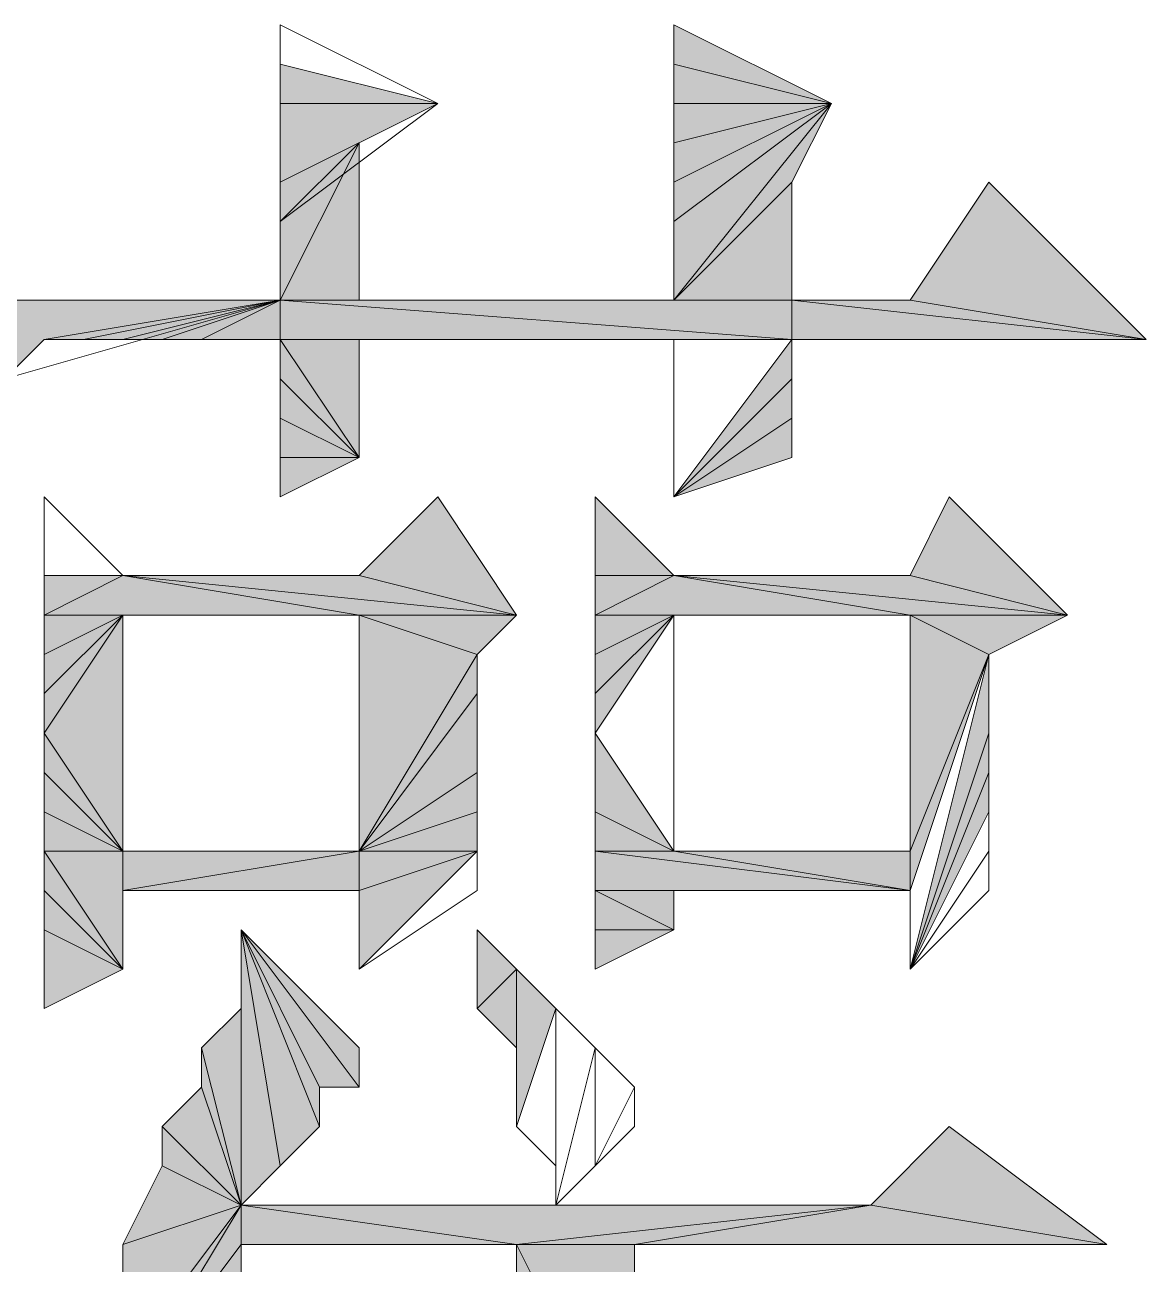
# Model space of a CAD drawing. Header units: inches. Extents: x -244 to 17, y 0 to 370.
# Drawn here: x -29.167 to -27.358, y 23.982 to 25.982 of the extents above; entities that cross this region are included whole.
import ezdxf

# ---------------------------------------------------------------- set-up
doc = ezdxf.new("R2010")
doc.units = ezdxf.units.IN
doc.header["$MEASUREMENT"] = 0
doc.layers.add('图层 1', color=7, linetype='Continuous')

# ---------------------------------------------------------------- blocks, each defined once
blk = doc.blocks.new('block 2')
at = {"layer": '图层 1', "true_color": 0xffffff}
h = blk.add_hatch(color=7, dxfattribs=at)
h.dxf.hatch_style = 2
h.paths.add_polyline_path([(45.6565, 49.403), (45.5296, 49.8475), (45.6565, 49.9746)])
h.paths.add_polyline_path([(45.5931, 49.7841), (45.6565, 49.403), (45.5296, 49.8475)])
h = blk.add_hatch(color=7, dxfattribs=at)
h.dxf.hatch_style = 2
h.paths.add_polyline_path([(44.5136, 49.7841), (44.6405, 49.7841), (44.577, 49.657)])
h = blk.add_hatch(color=7, dxfattribs=at)
h.dxf.hatch_style = 2
h.paths.add_polyline_path([(44.7675, 49.7841), (44.7675, 49.657), (44.577, 49.657)])
h = blk.add_hatch(color=7, dxfattribs=at)
h.dxf.hatch_style = 2
h.paths.add_polyline_path([(44.7041, 49.7841), (44.7675, 49.7841), (44.577, 49.657)])
h = blk.add_hatch(color=7, dxfattribs=at)
h.dxf.hatch_style = 2
h.paths.add_polyline_path([(44.6405, 49.7841), (44.7041, 49.7841), (44.577, 49.657)])
h = blk.add_hatch(color=7, dxfattribs=at)
h.dxf.hatch_style = 2
h.paths.add_polyline_path([(44.958, 49.7841), (44.7675, 49.657), (45.1485, 49.657)])
h.paths.add_polyline_path([(44.8944, 49.7841), (44.958, 49.7841), (44.7675, 49.657)])
h = blk.add_hatch(color=7, dxfattribs=at)
h.dxf.hatch_style = 2
h.paths.add_polyline_path([(44.8311, 49.7841), (44.8944, 49.7841), (44.7675, 49.657)])
h = blk.add_hatch(color=7, dxfattribs=at)
h.dxf.hatch_style = 2
h.paths.add_polyline_path([(44.7675, 49.7841), (44.8311, 49.7841), (44.7675, 49.657)])
h = blk.add_hatch(color=7, dxfattribs=at)
h.dxf.hatch_style = 2
h.paths.add_polyline_path([(45.0216, 49.7841), (44.958, 49.7841), (45.1485, 49.657)])
h = blk.add_hatch(color=7, dxfattribs=at)
h.dxf.hatch_style = 2
h.paths.add_polyline_path([(45.085, 49.7841), (45.0216, 49.7841), (45.1485, 49.657)])
h = blk.add_hatch(color=7, dxfattribs=at)
h.dxf.hatch_style = 2
h.paths.add_polyline_path([(45.085, 49.7841), (45.1485, 49.657), (45.1485, 49.7841)])
h = blk.add_hatch(color=7, dxfattribs=at)
h.dxf.hatch_style = 2
h.paths.add_polyline_path([(45.1485, 49.7841), (45.2121, 49.657), (45.1485, 49.2759)])
h = blk.add_hatch(color=7, dxfattribs=at)
h.dxf.hatch_style = 2
h.paths.add_polyline_path([(45.2121, 49.7841), (45.1485, 49.7841), (45.2121, 49.657)])
h = blk.add_hatch(color=7, dxfattribs=at)
h.dxf.hatch_style = 2
h.paths.add_polyline_path([(45.6565, 49.403), (45.5931, 49.7207), (45.5931, 49.7841)])
h.paths.add_polyline_path([(45.5931, 49.657), (45.6565, 49.403), (45.5931, 49.7207)])
h = blk.add_hatch(color=7, dxfattribs=at)
h.dxf.hatch_style = 2
h.paths.add_polyline_path([(43.8785, 49.657), (43.688, 49.4664), (43.3705, 49.4664)])
h.paths.add_polyline_path([(44.1326, 49.4664), (43.8785, 49.657), (43.688, 49.4664)])
h.paths.add_polyline_path([(44.196, 49.4664), (44.1326, 49.4664), (43.8785, 49.657)])
h = blk.add_hatch(color=7, dxfattribs=at)
h.dxf.hatch_style = 2
h.paths.add_polyline_path([(43.942, 49.657), (44.196, 49.4664), (44.1326, 49.657)])
h.paths.add_polyline_path([(43.8785, 49.657), (43.942, 49.657), (44.196, 49.4664)])
h = blk.add_hatch(color=7, dxfattribs=at)
h.dxf.hatch_style = 2
h.paths.add_polyline_path([(44.196, 49.4664), (44.2595, 49.5936), (44.1326, 49.657)])
h.paths.add_polyline_path([(44.3231, 49.5936), (44.196, 49.4664), (44.2595, 49.5936)])
h = blk.add_hatch(color=7, dxfattribs=at)
h.dxf.hatch_style = 2
h.paths.add_polyline_path([(44.7041, 49.2759), (44.7675, 49.2759), (44.7675, 49.0854)])
h.paths.add_polyline_path([(44.7041, 49.657), (44.7041, 49.2759), (44.7675, 49.2759)])
h = blk.add_hatch(color=7, dxfattribs=at)
h.dxf.hatch_style = 2
h.paths.add_polyline_path([(44.7041, 49.657), (44.7675, 49.657), (44.7675, 49.2759)])
h = blk.add_hatch(color=7, dxfattribs=at)
h.dxf.hatch_style = 2
h.paths.add_polyline_path([(45.2121, 49.657), (45.1485, 49.2759), (45.1485, 49.022)])
h = blk.add_hatch(color=7, dxfattribs=at)
h.dxf.hatch_style = 2
h.paths.add_polyline_path([(45.1485, 49.022), (45.2121, 49.2759), (45.2121, 49.657)])
h.paths.add_polyline_path([(45.339, 49.1491), (45.1485, 49.022), (45.2121, 49.2759)])
h = blk.add_hatch(color=7, dxfattribs=at)
h.dxf.hatch_style = 2
h.paths.add_polyline_path([(45.6565, 49.403), (45.5931, 49.5936), (45.5931, 49.657)])
h.paths.add_polyline_path([(45.5931, 49.5302), (45.6565, 49.403), (45.5931, 49.5936)])
h = blk.add_hatch(color=7, dxfattribs=at)
h.dxf.hatch_style = 2
h.paths.add_polyline_path([(44.196, 49.4664), (44.3865, 49.5302), (44.3231, 49.5936)])
h.paths.add_polyline_path([(44.45, 49.5302), (44.196, 49.4664), (44.3865, 49.5302)])
h = blk.add_hatch(color=7, dxfattribs=at)
h.dxf.hatch_style = 2
h.paths.add_polyline_path([(44.196, 49.4664), (44.5136, 49.4664), (44.45, 49.5302)])
h = blk.add_hatch(color=7, dxfattribs=at)
h.dxf.hatch_style = 2
h.paths.add_polyline_path([(45.5931, 48.5776), (45.6565, 48.5776), (45.5931, 48.0061)])
h.paths.add_polyline_path([(45.6565, 49.403), (45.5931, 48.5776), (45.6565, 48.5776)])
h.paths.add_polyline_path([(45.5931, 49.403), (45.6565, 49.403), (45.5931, 48.5776)])
h.paths.add_polyline_path([(45.5931, 49.5302), (45.5931, 49.403), (45.6565, 49.403)])
h = blk.add_hatch(color=7, dxfattribs=at)
h.dxf.hatch_style = 2
h.paths.add_polyline_path([(44.196, 49.4664), (44.1326, 49.022), (44.196, 48.4505)])
h = blk.add_hatch(color=7, dxfattribs=at)
h.dxf.hatch_style = 2
h.paths.add_polyline_path([(44.1326, 49.4664), (44.196, 49.4664), (44.1326, 49.022)])
h = blk.add_hatch(color=7, dxfattribs=at)
h.dxf.hatch_style = 2
h.paths.add_polyline_path([(44.6405, 49.4664), (44.3231, 49.3397), (44.3865, 49.3397)])
h.paths.add_polyline_path([(44.2595, 49.403), (44.6405, 49.4664), (44.3231, 49.3397)])
h.paths.add_polyline_path([(44.196, 49.4664), (44.2595, 49.403), (44.6405, 49.4664)])
h = blk.add_hatch(color=7, dxfattribs=at)
h.dxf.hatch_style = 2
h.paths.add_polyline_path([(44.3865, 49.2759), (44.6405, 49.4664), (44.45, 49.2759)])
h.paths.add_polyline_path([(44.3865, 49.3397), (44.3865, 49.2759), (44.6405, 49.4664)])
h = blk.add_hatch(color=7, dxfattribs=at)
h.dxf.hatch_style = 2
h.paths.add_polyline_path([(45.4026, 49.2759), (45.4026, 49.403), (45.339, 49.403)])
h.paths.add_polyline_path([(45.466, 49.403), (45.4026, 49.2759), (45.4026, 49.403)])
h = blk.add_hatch(color=7, dxfattribs=at)
h.dxf.hatch_style = 2
h.paths.add_polyline_path([(45.4026, 49.2759), (45.5931, 49.2759), (45.5931, 49.403)])
h = blk.add_hatch(color=7, dxfattribs=at)
h.dxf.hatch_style = 2
h.paths.add_polyline_path([(45.4026, 49.2759), (45.5296, 49.403), (45.466, 49.403)])
h.paths.add_polyline_path([(45.5931, 49.403), (45.4026, 49.2759), (45.5296, 49.403)])
h = blk.add_hatch(color=7, dxfattribs=at)
h.dxf.hatch_style = 2
h.paths.add_polyline_path([(45.9106, 49.2759), (45.6565, 49.403), (45.7835, 49.403)])
h.paths.add_polyline_path([(45.6565, 49.2759), (45.9106, 49.2759), (45.6565, 49.403)])
h = blk.add_hatch(color=7, dxfattribs=at)
h.dxf.hatch_style = 2
h.paths.add_polyline_path([(45.974, 49.1491), (45.7835, 49.403), (45.847, 49.403)])
h.paths.add_polyline_path([(45.9106, 49.2759), (45.974, 49.1491), (45.7835, 49.403)])
h = blk.add_hatch(color=7, dxfattribs=at)
h.dxf.hatch_style = 2
h.paths.add_polyline_path([(45.974, 49.1491), (45.974, 49.403), (46.0375, 49.403)])
h.paths.add_polyline_path([(45.847, 49.403), (45.974, 49.1491), (45.974, 49.403)])
h = blk.add_hatch(color=7, dxfattribs=at)
h.dxf.hatch_style = 2
h.paths.add_polyline_path([(44.7675, 49.0854), (44.577, 49.2759), (44.7041, 49.2759)])
h = blk.add_hatch(color=7, dxfattribs=at)
h.dxf.hatch_style = 2
h.paths.add_polyline_path([(44.7675, 49.2759), (44.8944, 49.0854), (44.8311, 49.0854)])
h.paths.add_polyline_path([(45.0216, 49.0854), (44.7675, 49.2759), (44.8944, 49.0854)])
h.paths.add_polyline_path([(45.085, 49.0854), (45.0216, 49.0854), (44.7675, 49.2759)])
h = blk.add_hatch(color=7, dxfattribs=at)
h.dxf.hatch_style = 2
h.paths.add_polyline_path([(44.7675, 49.2759), (44.8311, 49.0854), (44.7675, 49.0854)])
h = blk.add_hatch(color=7, dxfattribs=at)
h.dxf.hatch_style = 2
h.paths.add_polyline_path([(45.1485, 49.2759), (45.085, 49.0854), (45.1485, 49.022)])
h.paths.add_polyline_path([(44.7675, 49.2759), (45.1485, 49.2759), (45.085, 49.0854)])
h = blk.add_hatch(color=7, dxfattribs=at)
h.dxf.hatch_style = 2
h.paths.add_polyline_path([(44.577, 49.022), (44.5136, 49.0854), (44.6405, 49.0854)])
h.paths.add_polyline_path([(44.45, 49.022), (44.577, 49.022), (44.5136, 49.0854)])
h = blk.add_hatch(color=7, dxfattribs=at)
h.dxf.hatch_style = 2
h.paths.add_polyline_path([(44.1326, 49.022), (43.7515, 48.8315), (43.7515, 49.022)])
h.paths.add_polyline_path([(44.1326, 48.8315), (44.1326, 49.022), (43.7515, 48.8315)])
h = blk.add_hatch(color=7, dxfattribs=at)
h.dxf.hatch_style = 2
h.paths.add_polyline_path([(44.196, 48.4505), (44.1326, 48.8315), (44.1326, 49.022)])
h.paths.add_polyline_path([(44.1326, 48.0694), (44.196, 48.4505), (44.1326, 48.8315)])
h.paths.add_polyline_path([(44.3231, 48.3237), (44.1326, 48.0694), (44.196, 48.4505)])
h = blk.add_hatch(color=7, dxfattribs=at)
h.dxf.hatch_style = 2
h.paths.add_polyline_path([(44.577, 49.022), (44.3231, 49.022), (44.5136, 48.9586)])
h = blk.add_hatch(color=7, dxfattribs=at)
h.dxf.hatch_style = 2
h.paths.add_polyline_path([(44.6405, 48.7681), (44.6405, 48.8949), (44.577, 48.8949)])
h.paths.add_polyline_path([(44.7041, 48.8949), (44.6405, 48.7681), (44.6405, 48.8949)])
h = blk.add_hatch(color=7, dxfattribs=at)
h.dxf.hatch_style = 2
h.paths.add_polyline_path([(44.6405, 48.7681), (44.7041, 48.7681), (44.7041, 48.8949)])
h = blk.add_hatch(color=7, dxfattribs=at)
h.dxf.hatch_style = 2
h.paths.add_polyline_path([(44.7675, 48.8949), (44.7675, 48.7681), (44.7041, 48.3871)])
h = blk.add_hatch(color=7, dxfattribs=at)
h.dxf.hatch_style = 2
h.paths.add_polyline_path([(44.7041, 48.8949), (44.7675, 48.8949), (44.7041, 48.3871)])
h = blk.add_hatch(color=7, dxfattribs=at)
h.dxf.hatch_style = 2
h.paths.add_polyline_path([(44.8311, 48.8949), (44.958, 48.8949), (44.7675, 48.7681)])
h = blk.add_hatch(color=7, dxfattribs=at)
h.dxf.hatch_style = 2
h.paths.add_polyline_path([(44.7675, 48.8949), (44.8311, 48.8949), (44.7675, 48.7681)])
h = blk.add_hatch(color=7, dxfattribs=at)
h.dxf.hatch_style = 2
h.paths.add_polyline_path([(45.0216, 48.8949), (44.958, 48.8949), (45.1485, 48.7681)])
h = blk.add_hatch(color=7, dxfattribs=at)
h.dxf.hatch_style = 2
h.paths.add_polyline_path([(45.085, 48.8949), (45.0216, 48.8949), (45.1485, 48.7681)])
h = blk.add_hatch(color=7, dxfattribs=at)
h.dxf.hatch_style = 2
h.paths.add_polyline_path([(45.085, 48.8949), (45.1485, 48.7681), (45.1485, 48.8949)])
h = blk.add_hatch(color=7, dxfattribs=at)
h.dxf.hatch_style = 2
h.paths.add_polyline_path([(45.1485, 48.8949), (45.2121, 48.7681), (45.1485, 48.3871)])
h = blk.add_hatch(color=7, dxfattribs=at)
h.dxf.hatch_style = 2
h.paths.add_polyline_path([(45.2121, 48.7681), (45.2121, 48.8949), (45.339, 48.8949)])
h.paths.add_polyline_path([(45.1485, 48.8949), (45.2121, 48.7681), (45.2121, 48.8949)])
h = blk.add_hatch(color=7, dxfattribs=at)
h.dxf.hatch_style = 2
h.paths.add_polyline_path([(44.7675, 48.7681), (44.7675, 48.3871), (44.7041, 48.3871)])
h = blk.add_hatch(color=7, dxfattribs=at)
h.dxf.hatch_style = 2
h.paths.add_polyline_path([(45.2121, 48.7681), (45.1485, 48.3871), (45.1485, 48.1332)])
h = blk.add_hatch(color=7, dxfattribs=at)
h.dxf.hatch_style = 2
h.paths.add_polyline_path([(45.1485, 48.1332), (45.2121, 48.3871), (45.2121, 48.7681)])
h.paths.add_polyline_path([(45.339, 48.3237), (45.1485, 48.1332), (45.2121, 48.3871)])
h = blk.add_hatch(color=7, dxfattribs=at)
h.dxf.hatch_style = 2
h.paths.add_polyline_path([(45.339, 48.7681), (45.466, 48.5776), (45.4026, 48.5776)])
h.paths.add_polyline_path([(45.5296, 48.5776), (45.339, 48.7681), (45.466, 48.5776)])
h.paths.add_polyline_path([(45.5931, 48.5776), (45.5296, 48.5776), (45.339, 48.7681)])
h = blk.add_hatch(color=7, dxfattribs=at)
h.dxf.hatch_style = 2
h.paths.add_polyline_path([(45.974, 48.5139), (45.7835, 48.7681), (45.847, 48.7681)])
h.paths.add_polyline_path([(45.6565, 48.7681), (45.974, 48.5139), (45.7835, 48.7681)])
h.paths.add_polyline_path([(45.847, 48.5776), (45.6565, 48.7681), (45.974, 48.5139)])
h.paths.add_polyline_path([(45.6565, 48.5776), (45.847, 48.5776), (45.6565, 48.7681)])
h = blk.add_hatch(color=7, dxfattribs=at)
h.dxf.hatch_style = 2
h.paths.add_polyline_path([(45.974, 48.5139), (45.9106, 48.7681), (45.974, 48.7681)])
h.paths.add_polyline_path([(45.847, 48.7681), (45.974, 48.5139), (45.9106, 48.7681)])
h = blk.add_hatch(color=7, dxfattribs=at)
h.dxf.hatch_style = 2
h.paths.add_polyline_path([(45.974, 48.5139), (46.0375, 48.7681), (46.1011, 48.7681)])
h.paths.add_polyline_path([(45.974, 48.7681), (45.974, 48.5139), (46.0375, 48.7681)])
h = blk.add_hatch(color=7, dxfattribs=at)
h.dxf.hatch_style = 2
h.paths.add_polyline_path([(45.5931, 48.0061), (45.6565, 48.3871), (45.6565, 48.5776)])
h.paths.add_polyline_path([(45.847, 48.26), (45.5931, 48.0061), (45.6565, 48.3871)])
h = blk.add_hatch(color=7, dxfattribs=at)
h.dxf.hatch_style = 2
h.paths.add_polyline_path([(44.577, 48.3871), (44.8944, 48.26), (44.8311, 48.26)])
h.paths.add_polyline_path([(44.958, 48.26), (44.577, 48.3871), (44.8944, 48.26)])
h.paths.add_polyline_path([(45.085, 48.26), (44.958, 48.26), (44.577, 48.3871)])
h = blk.add_hatch(color=7, dxfattribs=at)
h.dxf.hatch_style = 2
h.paths.add_polyline_path([(45.085, 48.26), (44.7675, 48.3871), (45.1485, 48.3871)])
h.paths.add_polyline_path([(44.7041, 48.3871), (45.085, 48.26), (44.7675, 48.3871)])
h = blk.add_hatch(color=7, dxfattribs=at)
h.dxf.hatch_style = 2
h.paths.add_polyline_path([(45.1485, 48.3871), (45.085, 48.26), (45.1485, 48.1332)])
at = {"layer": '图层 1', "lineweight": 0}
for points in [[(45.6565, 49.403), (45.5296, 49.8475), (45.6565, 49.9746), (45.6565, 49.403)], [(45.5931, 49.7841), (45.6565, 49.403), (45.5296, 49.8475), (45.5931, 49.7841)], [(44.5136, 49.7841), (44.6405, 49.7841), (44.577, 49.657), (44.5136, 49.7841)], [(44.7675, 49.7841), (44.7675, 49.657), (44.577, 49.657), (44.7675, 49.7841)], [(44.7041, 49.7841), (44.7675, 49.7841), (44.577, 49.657), (44.7041, 49.7841)], [(44.6405, 49.7841), (44.7041, 49.7841), (44.577, 49.657), (44.6405, 49.7841)], [(44.958, 49.7841), (44.7675, 49.657), (45.1485, 49.657), (44.958, 49.7841)], [(44.8944, 49.7841), (44.958, 49.7841), (44.7675, 49.657), (44.8944, 49.7841)], [(44.8311, 49.7841), (44.8944, 49.7841), (44.7675, 49.657), (44.8311, 49.7841)], [(44.7675, 49.7841), (44.8311, 49.7841), (44.7675, 49.657), (44.7675, 49.7841)], [(45.0216, 49.7841), (44.958, 49.7841), (45.1485, 49.657), (45.0216, 49.7841)], [(45.085, 49.7841), (45.0216, 49.7841), (45.1485, 49.657), (45.085, 49.7841)], [(45.085, 49.7841), (45.1485, 49.657), (45.1485, 49.7841), (45.085, 49.7841)], [(45.1485, 49.657), (45.1485, 49.7841), (45.1485, 49.2759), (45.1485, 49.657)], [(45.1485, 49.7841), (45.2121, 49.657), (45.1485, 49.2759), (45.1485, 49.7841)], [(45.2121, 49.7841), (45.1485, 49.7841), (45.2121, 49.657), (45.2121, 49.7841)], [(45.2121, 49.7841), (45.2121, 49.657), (45.339, 49.7841), (45.2121, 49.7841)], [(45.6565, 49.403), (45.5931, 49.7207), (45.5931, 49.7841), (45.6565, 49.403)], [(45.5931, 49.657), (45.6565, 49.403), (45.5931, 49.7207), (45.5931, 49.657)], [(44.1326, 49.4664), (43.8785, 49.657), (43.688, 49.4664), (44.1326, 49.4664)], [(44.196, 49.4664), (44.1326, 49.4664), (43.8785, 49.657), (44.196, 49.4664)], [(43.8785, 49.657), (43.942, 49.657), (44.196, 49.4664), (43.8785, 49.657)], [(43.942, 49.657), (44.196, 49.4664), (44.1326, 49.657), (43.942, 49.657)], [(44.069, 49.657), (44.1326, 49.657), (43.942, 49.657), (44.069, 49.657)], [(44.196, 49.4664), (44.2595, 49.5936), (44.1326, 49.657), (44.196, 49.4664)], [(44.577, 49.657), (44.7041, 49.657), (44.7675, 49.657), (44.577, 49.657)], [(44.7041, 49.657), (44.7041, 49.2759), (44.7675, 49.2759), (44.7041, 49.657)], [(44.7041, 49.657), (44.7675, 49.657), (44.7675, 49.2759), (44.7041, 49.657)], [(45.2121, 49.657), (45.1485, 49.2759), (45.1485, 49.022), (45.2121, 49.657)], [(45.1485, 49.022), (45.2121, 49.2759), (45.2121, 49.657), (45.1485, 49.022)], [(45.6565, 49.403), (45.5931, 49.5936), (45.5931, 49.657), (45.6565, 49.403)], [(44.196, 49.4664), (44.3865, 49.5302), (44.3231, 49.5936), (44.196, 49.4664)], [(44.3231, 49.5936), (44.196, 49.4664), (44.2595, 49.5936), (44.3231, 49.5936)], [(45.5931, 49.5302), (45.6565, 49.403), (45.5931, 49.5936), (45.5931, 49.5302)], [(44.196, 49.4664), (44.5136, 49.4664), (44.45, 49.5302), (44.196, 49.4664)], [(44.45, 49.5302), (44.196, 49.4664), (44.3865, 49.5302), (44.45, 49.5302)], [(45.5931, 49.5302), (45.5931, 49.403), (45.6565, 49.403), (45.5931, 49.5302)], [(44.1326, 49.4664), (43.7515, 49.4664), (43.688, 49.4664), (44.1326, 49.4664)], [(44.196, 49.4664), (44.1326, 49.022), (44.196, 48.4505), (44.196, 49.4664)], [(44.1326, 49.4664), (44.196, 49.4664), (44.1326, 49.022), (44.1326, 49.4664)], [(44.196, 49.4664), (44.2595, 49.403), (44.6405, 49.4664), (44.196, 49.4664)], [(44.577, 49.4664), (44.6405, 49.4664), (44.196, 49.4664), (44.577, 49.4664)], [(44.577, 49.4664), (44.196, 49.4664), (44.5136, 49.4664), (44.577, 49.4664)], [(44.2595, 49.403), (44.6405, 49.4664), (44.3231, 49.3397), (44.2595, 49.403)], [(44.6405, 49.4664), (44.3231, 49.3397), (44.3865, 49.3397), (44.6405, 49.4664)], [(44.3865, 49.2759), (44.6405, 49.4664), (44.45, 49.2759), (44.3865, 49.2759)], [(44.3865, 49.3397), (44.3865, 49.2759), (44.6405, 49.4664), (44.3865, 49.3397)], [(45.4026, 49.2759), (45.4026, 49.403), (45.339, 49.403), (45.4026, 49.2759)], [(45.4026, 49.2759), (45.5931, 49.2759), (45.5931, 49.403), (45.4026, 49.2759)], [(45.4026, 49.2759), (45.5296, 49.403), (45.466, 49.403), (45.4026, 49.2759)], [(45.5931, 49.403), (45.4026, 49.2759), (45.5296, 49.403), (45.5931, 49.403)], [(45.466, 49.403), (45.4026, 49.2759), (45.4026, 49.403), (45.466, 49.403)], [(45.5931, 49.2759), (45.5931, 49.403), (45.5931, 48.7681), (45.5931, 49.2759)], [(45.5931, 49.403), (45.5931, 48.7681), (45.5931, 48.5776), (45.5931, 49.403)], [(45.6565, 49.403), (45.5931, 48.5776), (45.6565, 48.5776), (45.6565, 49.403)], [(45.5931, 49.403), (45.6565, 49.403), (45.5931, 48.5776), (45.5931, 49.403)], [(45.6565, 48.5776), (45.6565, 49.2759), (45.6565, 49.403), (45.6565, 48.5776)], [(45.9106, 49.2759), (45.6565, 49.403), (45.7835, 49.403), (45.9106, 49.2759)], [(45.6565, 49.2759), (45.9106, 49.2759), (45.6565, 49.403), (45.6565, 49.2759)], [(45.974, 49.1491), (45.7835, 49.403), (45.847, 49.403), (45.974, 49.1491)], [(45.9106, 49.2759), (45.974, 49.1491), (45.7835, 49.403), (45.9106, 49.2759)], [(45.847, 49.403), (45.974, 49.1491), (45.974, 49.403), (45.847, 49.403)], [(45.974, 49.1491), (45.974, 49.403), (46.0375, 49.403), (45.974, 49.1491)], [(46.0375, 49.403), (45.974, 49.1491), (46.1011, 49.403), (46.0375, 49.403)], [(44.7675, 49.0854), (44.7041, 49.0854), (44.577, 49.2759), (44.7675, 49.0854)], [(44.7675, 49.0854), (44.577, 49.2759), (44.7041, 49.2759), (44.7675, 49.0854)], [(44.7041, 49.2759), (44.7675, 49.2759), (44.7675, 49.0854), (44.7041, 49.2759)], [(44.7675, 49.2759), (44.8944, 49.0854), (44.8311, 49.0854), (44.7675, 49.2759)], [(45.0216, 49.0854), (44.7675, 49.2759), (44.8944, 49.0854), (45.0216, 49.0854)], [(45.085, 49.0854), (45.0216, 49.0854), (44.7675, 49.2759), (45.085, 49.0854)], [(44.7675, 49.2759), (44.8311, 49.0854), (44.7675, 49.0854), (44.7675, 49.2759)], [(44.7675, 49.2759), (45.1485, 49.2759), (45.085, 49.0854), (44.7675, 49.2759)], [(45.1485, 49.2759), (45.085, 49.0854), (45.1485, 49.022), (45.1485, 49.2759)], [(45.339, 49.1491), (45.1485, 49.022), (45.2121, 49.2759), (45.339, 49.1491)], [(45.6565, 48.7681), (45.6565, 48.5776), (45.6565, 49.2759), (45.6565, 48.7681)], [(44.45, 49.022), (44.577, 49.022), (44.5136, 49.0854), (44.45, 49.022)], [(44.5136, 49.0854), (44.6405, 49.0854), (44.577, 49.0854), (44.5136, 49.0854)], [(44.577, 49.022), (44.5136, 49.0854), (44.6405, 49.0854), (44.577, 49.022)], [(44.1326, 49.022), (43.7515, 48.8315), (43.7515, 49.022), (44.1326, 49.022)], [(44.1326, 48.8315), (44.1326, 49.022), (43.7515, 48.8315), (44.1326, 48.8315)], [(44.196, 48.4505), (44.1326, 48.8315), (44.1326, 49.022), (44.196, 48.4505)], [(44.3231, 49.022), (44.2595, 48.9586), (44.5136, 48.9586), (44.3231, 49.022)], [(44.577, 49.022), (44.3231, 49.022), (44.5136, 48.9586), (44.577, 49.022)], [(44.3865, 49.022), (44.577, 49.022), (44.3231, 49.022), (44.3865, 49.022)], [(44.45, 49.022), (44.3865, 49.022), (44.577, 49.022), (44.45, 49.022)], [(44.196, 48.9586), (44.45, 48.8949), (44.2595, 48.8949), (44.196, 48.9586)], [(44.5136, 48.9586), (44.196, 48.9586), (44.45, 48.8949), (44.5136, 48.9586)], [(44.2595, 48.9586), (44.5136, 48.9586), (44.196, 48.9586), (44.2595, 48.9586)], [(44.2595, 48.8949), (44.3865, 48.8315), (44.3231, 48.8315), (44.2595, 48.8949)], [(44.45, 48.8949), (44.2595, 48.8949), (44.3865, 48.8315), (44.45, 48.8949)], [(44.6405, 48.7681), (44.6405, 48.8949), (44.577, 48.8949), (44.6405, 48.7681)], [(44.6405, 48.7681), (44.7041, 48.7681), (44.7041, 48.8949), (44.6405, 48.7681)], [(44.7041, 48.8949), (44.6405, 48.7681), (44.6405, 48.8949), (44.7041, 48.8949)], [(44.7041, 48.7681), (44.7041, 48.8949), (44.7041, 48.3871), (44.7041, 48.7681)], [(44.7675, 48.8949), (44.7675, 48.7681), (44.7041, 48.3871), (44.7675, 48.8949)], [(44.7041, 48.8949), (44.7675, 48.8949), (44.7041, 48.3871), (44.7041, 48.8949)], [(44.958, 48.8949), (44.7675, 48.7681), (45.1485, 48.7681), (44.958, 48.8949)], [(44.8311, 48.8949), (44.958, 48.8949), (44.7675, 48.7681), (44.8311, 48.8949)], [(44.7675, 48.8949), (44.8311, 48.8949), (44.7675, 48.7681), (44.7675, 48.8949)], [(45.0216, 48.8949), (44.958, 48.8949), (45.1485, 48.7681), (45.0216, 48.8949)], [(45.085, 48.8949), (45.0216, 48.8949), (45.1485, 48.7681), (45.085, 48.8949)], [(45.085, 48.8949), (45.1485, 48.7681), (45.1485, 48.8949), (45.085, 48.8949)], [(45.1485, 48.7681), (45.1485, 48.8949), (45.1485, 48.3871), (45.1485, 48.7681)], [(45.1485, 48.8949), (45.2121, 48.7681), (45.1485, 48.3871), (45.1485, 48.8949)], [(45.1485, 48.8949), (45.2121, 48.7681), (45.2121, 48.8949), (45.1485, 48.8949)], [(45.2121, 48.7681), (45.2121, 48.8949), (45.339, 48.8949), (45.2121, 48.7681)], [(44.1326, 48.0694), (44.196, 48.4505), (44.1326, 48.8315), (44.1326, 48.0694)], [(44.7675, 48.7681), (44.7675, 48.3871), (44.7041, 48.3871), (44.7675, 48.7681)], [(45.2121, 48.7681), (45.1485, 48.3871), (45.1485, 48.1332), (45.2121, 48.7681)], [(45.1485, 48.1332), (45.2121, 48.3871), (45.2121, 48.7681), (45.1485, 48.1332)], [(45.339, 48.7681), (45.466, 48.5776), (45.4026, 48.5776), (45.339, 48.7681)], [(45.5296, 48.5776), (45.339, 48.7681), (45.466, 48.5776), (45.5296, 48.5776)], [(45.5931, 48.5776), (45.5296, 48.5776), (45.339, 48.7681), (45.5931, 48.5776)], [(45.5931, 48.7681), (45.339, 48.7681), (45.5931, 48.5776), (45.5931, 48.7681)], [(45.6565, 48.7681), (45.974, 48.5139), (45.7835, 48.7681), (45.6565, 48.7681)], [(45.847, 48.5776), (45.6565, 48.7681), (45.974, 48.5139), (45.847, 48.5776)], [(45.6565, 48.5776), (45.847, 48.5776), (45.6565, 48.7681), (45.6565, 48.5776)], [(45.974, 48.5139), (45.7835, 48.7681), (45.847, 48.7681), (45.974, 48.5139)], [(45.847, 48.7681), (45.974, 48.5139), (45.9106, 48.7681), (45.847, 48.7681)], [(45.974, 48.5139), (45.9106, 48.7681), (45.974, 48.7681), (45.974, 48.5139)], [(45.974, 48.5139), (46.0375, 48.7681), (46.1011, 48.7681), (45.974, 48.5139)], [(45.974, 48.7681), (45.974, 48.5139), (46.0375, 48.7681), (45.974, 48.7681)], [(45.5931, 48.0061), (45.6565, 48.3871), (45.6565, 48.5776), (45.5931, 48.0061)], [(45.5931, 48.5776), (45.6565, 48.5776), (45.5931, 48.0061), (45.5931, 48.5776)], [(44.3231, 48.3237), (44.1326, 48.0694), (44.196, 48.4505), (44.3231, 48.3237)], [(44.577, 48.3871), (44.8944, 48.26), (44.8311, 48.26), (44.577, 48.3871)], [(44.958, 48.26), (44.577, 48.3871), (44.8944, 48.26), (44.958, 48.26)], [(45.085, 48.26), (44.958, 48.26), (44.577, 48.3871), (45.085, 48.26)], [(44.7675, 48.26), (44.577, 48.3871), (44.7041, 48.26), (44.7675, 48.26)], [(44.8311, 48.26), (44.7675, 48.26), (44.577, 48.3871), (44.8311, 48.26)], [(44.7041, 48.3871), (44.577, 48.3871), (45.085, 48.26), (44.7041, 48.3871)], [(44.7041, 48.3871), (45.085, 48.26), (44.7675, 48.3871), (44.7041, 48.3871)], [(45.085, 48.26), (44.7675, 48.3871), (45.1485, 48.3871), (45.085, 48.26)], [(45.1485, 48.3871), (45.085, 48.26), (45.1485, 48.1332), (45.1485, 48.3871)], [(45.339, 48.3237), (45.1485, 48.1332), (45.2121, 48.3871), (45.339, 48.3237)], [(45.847, 48.26), (45.5931, 48.0061), (45.6565, 48.3871), (45.847, 48.26)]]:
    blk.add_lwpolyline(points, dxfattribs=at)
at = {"layer": '图层 1', "color": 7, "lineweight": 13, "true_color": 0xffffff}
for points in [[(45.6565, 49.403), (45.5296, 49.8475), (45.6565, 49.9746), (45.6565, 49.403)], [(45.5931, 49.7841), (45.6565, 49.403), (45.5296, 49.8475), (45.5931, 49.7841)], [(44.5136, 49.7841), (44.6405, 49.7841), (44.577, 49.657), (44.5136, 49.7841)], [(44.7675, 49.7841), (44.7675, 49.657), (44.577, 49.657), (44.7675, 49.7841)], [(44.7041, 49.7841), (44.7675, 49.7841), (44.577, 49.657), (44.7041, 49.7841)], [(44.6405, 49.7841), (44.7041, 49.7841), (44.577, 49.657), (44.6405, 49.7841)], [(44.958, 49.7841), (44.7675, 49.657), (45.1485, 49.657), (44.958, 49.7841)], [(44.8944, 49.7841), (44.958, 49.7841), (44.7675, 49.657), (44.8944, 49.7841)], [(44.8311, 49.7841), (44.8944, 49.7841), (44.7675, 49.657), (44.8311, 49.7841)], [(44.7675, 49.7841), (44.8311, 49.7841), (44.7675, 49.657), (44.7675, 49.7841)], [(45.0216, 49.7841), (44.958, 49.7841), (45.1485, 49.657), (45.0216, 49.7841)], [(45.085, 49.7841), (45.0216, 49.7841), (45.1485, 49.657), (45.085, 49.7841)], [(45.085, 49.7841), (45.1485, 49.657), (45.1485, 49.7841), (45.085, 49.7841)], [(45.1485, 49.657), (45.1485, 49.7841), (45.1485, 49.2759), (45.1485, 49.657)], [(45.1485, 49.7841), (45.2121, 49.657), (45.1485, 49.2759), (45.1485, 49.7841)], [(45.2121, 49.7841), (45.1485, 49.7841), (45.2121, 49.657), (45.2121, 49.7841)], [(45.2121, 49.7841), (45.2121, 49.657), (45.339, 49.7841), (45.2121, 49.7841)], [(45.6565, 49.403), (45.5931, 49.7207), (45.5931, 49.7841), (45.6565, 49.403)], [(45.5931, 49.657), (45.6565, 49.403), (45.5931, 49.7207), (45.5931, 49.657)], [(44.1326, 49.4664), (43.8785, 49.657), (43.688, 49.4664), (44.1326, 49.4664)], [(44.196, 49.4664), (44.1326, 49.4664), (43.8785, 49.657), (44.196, 49.4664)], [(43.8785, 49.657), (43.942, 49.657), (44.196, 49.4664), (43.8785, 49.657)], [(43.942, 49.657), (44.196, 49.4664), (44.1326, 49.657), (43.942, 49.657)], [(44.069, 49.657), (44.1326, 49.657), (43.942, 49.657), (44.069, 49.657)], [(44.196, 49.4664), (44.2595, 49.5936), (44.1326, 49.657), (44.196, 49.4664)], [(44.577, 49.657), (44.7041, 49.657), (44.7675, 49.657), (44.577, 49.657)], [(44.7041, 49.657), (44.7041, 49.2759), (44.7675, 49.2759), (44.7041, 49.657)], [(44.7041, 49.657), (44.7675, 49.657), (44.7675, 49.2759), (44.7041, 49.657)], [(45.2121, 49.657), (45.1485, 49.2759), (45.1485, 49.022), (45.2121, 49.657)], [(45.1485, 49.022), (45.2121, 49.2759), (45.2121, 49.657), (45.1485, 49.022)], [(45.6565, 49.403), (45.5931, 49.5936), (45.5931, 49.657), (45.6565, 49.403)], [(44.196, 49.4664), (44.3865, 49.5302), (44.3231, 49.5936), (44.196, 49.4664)], [(44.3231, 49.5936), (44.196, 49.4664), (44.2595, 49.5936), (44.3231, 49.5936)], [(45.5931, 49.5302), (45.6565, 49.403), (45.5931, 49.5936), (45.5931, 49.5302)], [(44.196, 49.4664), (44.5136, 49.4664), (44.45, 49.5302), (44.196, 49.4664)], [(44.45, 49.5302), (44.196, 49.4664), (44.3865, 49.5302), (44.45, 49.5302)], [(45.5931, 49.5302), (45.5931, 49.403), (45.6565, 49.403), (45.5931, 49.5302)], [(44.1326, 49.4664), (43.7515, 49.4664), (43.688, 49.4664), (44.1326, 49.4664)], [(44.196, 49.4664), (44.1326, 49.022), (44.196, 48.4505), (44.196, 49.4664)], [(44.1326, 49.4664), (44.196, 49.4664), (44.1326, 49.022), (44.1326, 49.4664)], [(44.196, 49.4664), (44.2595, 49.403), (44.6405, 49.4664), (44.196, 49.4664)], [(44.577, 49.4664), (44.6405, 49.4664), (44.196, 49.4664), (44.577, 49.4664)], [(44.577, 49.4664), (44.196, 49.4664), (44.5136, 49.4664), (44.577, 49.4664)], [(44.2595, 49.403), (44.6405, 49.4664), (44.3231, 49.3397), (44.2595, 49.403)], [(44.6405, 49.4664), (44.3231, 49.3397), (44.3865, 49.3397), (44.6405, 49.4664)], [(44.3865, 49.2759), (44.6405, 49.4664), (44.45, 49.2759), (44.3865, 49.2759)], [(44.3865, 49.3397), (44.3865, 49.2759), (44.6405, 49.4664), (44.3865, 49.3397)], [(45.4026, 49.2759), (45.4026, 49.403), (45.339, 49.403), (45.4026, 49.2759)], [(45.4026, 49.2759), (45.5931, 49.2759), (45.5931, 49.403), (45.4026, 49.2759)], [(45.4026, 49.2759), (45.5296, 49.403), (45.466, 49.403), (45.4026, 49.2759)], [(45.5931, 49.403), (45.4026, 49.2759), (45.5296, 49.403), (45.5931, 49.403)], [(45.466, 49.403), (45.4026, 49.2759), (45.4026, 49.403), (45.466, 49.403)], [(45.5931, 49.2759), (45.5931, 49.403), (45.5931, 48.7681), (45.5931, 49.2759)], [(45.5931, 49.403), (45.5931, 48.7681), (45.5931, 48.5776), (45.5931, 49.403)], [(45.6565, 49.403), (45.5931, 48.5776), (45.6565, 48.5776), (45.6565, 49.403)], [(45.5931, 49.403), (45.6565, 49.403), (45.5931, 48.5776), (45.5931, 49.403)], [(45.6565, 48.5776), (45.6565, 49.2759), (45.6565, 49.403), (45.6565, 48.5776)], [(45.9106, 49.2759), (45.6565, 49.403), (45.7835, 49.403), (45.9106, 49.2759)], [(45.6565, 49.2759), (45.9106, 49.2759), (45.6565, 49.403), (45.6565, 49.2759)], [(45.974, 49.1491), (45.7835, 49.403), (45.847, 49.403), (45.974, 49.1491)], [(45.9106, 49.2759), (45.974, 49.1491), (45.7835, 49.403), (45.9106, 49.2759)], [(45.847, 49.403), (45.974, 49.1491), (45.974, 49.403), (45.847, 49.403)], [(45.974, 49.1491), (45.974, 49.403), (46.0375, 49.403), (45.974, 49.1491)], [(46.0375, 49.403), (45.974, 49.1491), (46.1011, 49.403), (46.0375, 49.403)], [(44.7675, 49.0854), (44.7041, 49.0854), (44.577, 49.2759), (44.7675, 49.0854)], [(44.7675, 49.0854), (44.577, 49.2759), (44.7041, 49.2759), (44.7675, 49.0854)], [(44.7041, 49.2759), (44.7675, 49.2759), (44.7675, 49.0854), (44.7041, 49.2759)], [(44.7675, 49.2759), (44.8944, 49.0854), (44.8311, 49.0854), (44.7675, 49.2759)], [(45.0216, 49.0854), (44.7675, 49.2759), (44.8944, 49.0854), (45.0216, 49.0854)], [(45.085, 49.0854), (45.0216, 49.0854), (44.7675, 49.2759), (45.085, 49.0854)], [(44.7675, 49.2759), (44.8311, 49.0854), (44.7675, 49.0854), (44.7675, 49.2759)], [(44.7675, 49.2759), (45.1485, 49.2759), (45.085, 49.0854), (44.7675, 49.2759)], [(45.1485, 49.2759), (45.085, 49.0854), (45.1485, 49.022), (45.1485, 49.2759)], [(45.339, 49.1491), (45.1485, 49.022), (45.2121, 49.2759), (45.339, 49.1491)], [(45.6565, 48.7681), (45.6565, 48.5776), (45.6565, 49.2759), (45.6565, 48.7681)], [(44.45, 49.022), (44.577, 49.022), (44.5136, 49.0854), (44.45, 49.022)], [(44.5136, 49.0854), (44.6405, 49.0854), (44.577, 49.0854), (44.5136, 49.0854)], [(44.577, 49.022), (44.5136, 49.0854), (44.6405, 49.0854), (44.577, 49.022)], [(44.1326, 49.022), (43.7515, 48.8315), (43.7515, 49.022), (44.1326, 49.022)], [(44.1326, 48.8315), (44.1326, 49.022), (43.7515, 48.8315), (44.1326, 48.8315)], [(44.196, 48.4505), (44.1326, 48.8315), (44.1326, 49.022), (44.196, 48.4505)], [(44.3231, 49.022), (44.2595, 48.9586), (44.5136, 48.9586), (44.3231, 49.022)], [(44.577, 49.022), (44.3231, 49.022), (44.5136, 48.9586), (44.577, 49.022)], [(44.3865, 49.022), (44.577, 49.022), (44.3231, 49.022), (44.3865, 49.022)], [(44.45, 49.022), (44.3865, 49.022), (44.577, 49.022), (44.45, 49.022)], [(44.196, 48.9586), (44.45, 48.8949), (44.2595, 48.8949), (44.196, 48.9586)], [(44.5136, 48.9586), (44.196, 48.9586), (44.45, 48.8949), (44.5136, 48.9586)], [(44.2595, 48.9586), (44.5136, 48.9586), (44.196, 48.9586), (44.2595, 48.9586)], [(44.2595, 48.8949), (44.3865, 48.8315), (44.3231, 48.8315), (44.2595, 48.8949)], [(44.45, 48.8949), (44.2595, 48.8949), (44.3865, 48.8315), (44.45, 48.8949)], [(44.6405, 48.7681), (44.6405, 48.8949), (44.577, 48.8949), (44.6405, 48.7681)], [(44.6405, 48.7681), (44.7041, 48.7681), (44.7041, 48.8949), (44.6405, 48.7681)], [(44.7041, 48.8949), (44.6405, 48.7681), (44.6405, 48.8949), (44.7041, 48.8949)], [(44.7041, 48.7681), (44.7041, 48.8949), (44.7041, 48.3871), (44.7041, 48.7681)], [(44.7675, 48.8949), (44.7675, 48.7681), (44.7041, 48.3871), (44.7675, 48.8949)], [(44.7041, 48.8949), (44.7675, 48.8949), (44.7041, 48.3871), (44.7041, 48.8949)], [(44.958, 48.8949), (44.7675, 48.7681), (45.1485, 48.7681), (44.958, 48.8949)], [(44.8311, 48.8949), (44.958, 48.8949), (44.7675, 48.7681), (44.8311, 48.8949)], [(44.7675, 48.8949), (44.8311, 48.8949), (44.7675, 48.7681), (44.7675, 48.8949)], [(45.0216, 48.8949), (44.958, 48.8949), (45.1485, 48.7681), (45.0216, 48.8949)], [(45.085, 48.8949), (45.0216, 48.8949), (45.1485, 48.7681), (45.085, 48.8949)], [(45.085, 48.8949), (45.1485, 48.7681), (45.1485, 48.8949), (45.085, 48.8949)], [(45.1485, 48.7681), (45.1485, 48.8949), (45.1485, 48.3871), (45.1485, 48.7681)], [(45.1485, 48.8949), (45.2121, 48.7681), (45.1485, 48.3871), (45.1485, 48.8949)], [(45.1485, 48.8949), (45.2121, 48.7681), (45.2121, 48.8949), (45.1485, 48.8949)], [(45.2121, 48.7681), (45.2121, 48.8949), (45.339, 48.8949), (45.2121, 48.7681)], [(44.1326, 48.0694), (44.196, 48.4505), (44.1326, 48.8315), (44.1326, 48.0694)], [(44.7675, 48.7681), (44.7675, 48.3871), (44.7041, 48.3871), (44.7675, 48.7681)], [(45.2121, 48.7681), (45.1485, 48.3871), (45.1485, 48.1332), (45.2121, 48.7681)], [(45.1485, 48.1332), (45.2121, 48.3871), (45.2121, 48.7681), (45.1485, 48.1332)], [(45.339, 48.7681), (45.466, 48.5776), (45.4026, 48.5776), (45.339, 48.7681)], [(45.5296, 48.5776), (45.339, 48.7681), (45.466, 48.5776), (45.5296, 48.5776)], [(45.5931, 48.5776), (45.5296, 48.5776), (45.339, 48.7681), (45.5931, 48.5776)], [(45.5931, 48.7681), (45.339, 48.7681), (45.5931, 48.5776), (45.5931, 48.7681)], [(45.6565, 48.7681), (45.974, 48.5139), (45.7835, 48.7681), (45.6565, 48.7681)], [(45.847, 48.5776), (45.6565, 48.7681), (45.974, 48.5139), (45.847, 48.5776)], [(45.6565, 48.5776), (45.847, 48.5776), (45.6565, 48.7681), (45.6565, 48.5776)], [(45.974, 48.5139), (45.7835, 48.7681), (45.847, 48.7681), (45.974, 48.5139)], [(45.847, 48.7681), (45.974, 48.5139), (45.9106, 48.7681), (45.847, 48.7681)], [(45.974, 48.5139), (45.9106, 48.7681), (45.974, 48.7681), (45.974, 48.5139)], [(45.974, 48.5139), (46.0375, 48.7681), (46.1011, 48.7681), (45.974, 48.5139)], [(45.974, 48.7681), (45.974, 48.5139), (46.0375, 48.7681), (45.974, 48.7681)], [(45.5931, 48.0061), (45.6565, 48.3871), (45.6565, 48.5776), (45.5931, 48.0061)], [(45.5931, 48.5776), (45.6565, 48.5776), (45.5931, 48.0061), (45.5931, 48.5776)], [(44.3231, 48.3237), (44.1326, 48.0694), (44.196, 48.4505), (44.3231, 48.3237)], [(44.577, 48.3871), (44.8944, 48.26), (44.8311, 48.26), (44.577, 48.3871)], [(44.958, 48.26), (44.577, 48.3871), (44.8944, 48.26), (44.958, 48.26)], [(45.085, 48.26), (44.958, 48.26), (44.577, 48.3871), (45.085, 48.26)], [(44.7675, 48.26), (44.577, 48.3871), (44.7041, 48.26), (44.7675, 48.26)], [(44.8311, 48.26), (44.7675, 48.26), (44.577, 48.3871), (44.8311, 48.26)], [(44.7041, 48.3871), (44.577, 48.3871), (45.085, 48.26), (44.7041, 48.3871)], [(44.7041, 48.3871), (45.085, 48.26), (44.7675, 48.3871), (44.7041, 48.3871)], [(45.085, 48.26), (44.7675, 48.3871), (45.1485, 48.3871), (45.085, 48.26)], [(45.1485, 48.3871), (45.085, 48.26), (45.1485, 48.1332), (45.1485, 48.3871)], [(45.339, 48.3237), (45.1485, 48.1332), (45.2121, 48.3871), (45.339, 48.3237)], [(45.847, 48.26), (45.5931, 48.0061), (45.6565, 48.3871), (45.847, 48.26)]]:
    blk.add_lwpolyline(points, dxfattribs=at)
at = {"layer": '图层 1', "lineweight": 0}
for points, knots in [([(45.2121, 49.657), (45.2121, 49.657), (45.339, 49.7841), (45.339, 49.7841), (45.339, 49.7841), (45.2121, 49.657), (45.2121, 49.657)], [0, 0, 0, 0, 1, 1, 1, 2, 2, 2, 2]), ([(44.1326, 49.657), (44.1326, 49.657), (43.942, 49.657), (43.942, 49.657), (43.942, 49.657), (44.1326, 49.657), (44.1326, 49.657)], [0, 0, 0, 0, 1, 1, 1, 2, 2, 2, 2]), ([(44.6405, 49.4664), (44.6405, 49.4664), (44.196, 49.4664), (44.196, 49.4664), (44.196, 49.4664), (44.6405, 49.4664), (44.6405, 49.4664)], [0, 0, 0, 0, 1, 1, 1, 2, 2, 2, 2]), ([(45.974, 49.1491), (45.974, 49.1491), (46.1011, 49.403), (46.1011, 49.403), (46.1011, 49.403), (45.974, 49.1491), (45.974, 49.1491)], [0, 0, 0, 0, 1, 1, 1, 2, 2, 2, 2]), ([(44.7041, 49.0854), (44.7041, 49.0854), (44.577, 49.2759), (44.577, 49.2759), (44.577, 49.2759), (44.7041, 49.0854), (44.7041, 49.0854)], [0, 0, 0, 0, 1, 1, 1, 2, 2, 2, 2]), ([(44.2595, 48.8949), (44.2595, 48.8949), (44.45, 48.8949), (44.45, 48.8949), (44.45, 48.8949), (44.2595, 48.8949), (44.2595, 48.8949)], [0, 0, 0, 0, 1, 1, 1, 2, 2, 2, 2]), ([(44.45, 48.8949), (44.45, 48.8949), (44.2595, 48.8949), (44.2595, 48.8949), (44.2595, 48.8949), (44.45, 48.8949), (44.45, 48.8949)], [0, 0, 0, 0, 1, 1, 1, 2, 2, 2, 2]), ([(44.958, 48.8949), (44.958, 48.8949), (44.958, 48.8949), (44.958, 48.8949), (44.958, 48.8949), (44.7675, 48.7681), (44.7675, 48.7681), (44.7675, 48.7681), (44.958, 48.8949), (44.958, 48.8949)], [0, 0, 0, 0, 1, 1, 1, 2, 2, 2, 3, 3, 3, 3]), ([(45.339, 48.8949), (45.339, 48.8949), (45.339, 48.8949), (45.339, 48.8949), (45.339, 48.8949), (45.2121, 48.7681), (45.2121, 48.7681), (45.2121, 48.7681), (45.339, 48.8949), (45.339, 48.8949)], [0, 0, 0, 0, 1, 1, 1, 2, 2, 2, 3, 3, 3, 3]), ([(45.339, 48.7681), (45.339, 48.7681), (45.5931, 48.7681), (45.5931, 48.7681), (45.5931, 48.7681), (45.339, 48.7681), (45.339, 48.7681)], [0, 0, 0, 0, 1, 1, 1, 2, 2, 2, 2]), ([(44.577, 48.3871), (44.577, 48.3871), (44.7041, 48.26), (44.7041, 48.26), (44.7041, 48.26), (44.577, 48.3871), (44.577, 48.3871)], [0, 0, 0, 0, 1, 1, 1, 2, 2, 2, 2]), ([(44.577, 48.3871), (44.577, 48.3871), (44.7041, 48.3871), (44.7041, 48.3871), (44.7041, 48.3871), (44.577, 48.3871), (44.577, 48.3871)], [0, 0, 0, 0, 1, 1, 1, 2, 2, 2, 2])]:
    blk.add_open_spline(points, degree=3, knots=knots, dxfattribs=at)
at = {"layer": '图层 1', "color": 7, "lineweight": 13, "true_color": 0xffffff}
for points, knots in [([(45.2121, 49.657), (45.2121, 49.657), (45.339, 49.7841), (45.339, 49.7841), (45.339, 49.7841), (45.2121, 49.657), (45.2121, 49.657)], [0, 0, 0, 0, 1, 1, 1, 2, 2, 2, 2]), ([(44.1326, 49.657), (44.1326, 49.657), (43.942, 49.657), (43.942, 49.657), (43.942, 49.657), (44.1326, 49.657), (44.1326, 49.657)], [0, 0, 0, 0, 1, 1, 1, 2, 2, 2, 2]), ([(44.6405, 49.4664), (44.6405, 49.4664), (44.196, 49.4664), (44.196, 49.4664), (44.196, 49.4664), (44.6405, 49.4664), (44.6405, 49.4664)], [0, 0, 0, 0, 1, 1, 1, 2, 2, 2, 2]), ([(45.974, 49.1491), (45.974, 49.1491), (46.1011, 49.403), (46.1011, 49.403), (46.1011, 49.403), (45.974, 49.1491), (45.974, 49.1491)], [0, 0, 0, 0, 1, 1, 1, 2, 2, 2, 2]), ([(44.7041, 49.0854), (44.7041, 49.0854), (44.577, 49.2759), (44.577, 49.2759), (44.577, 49.2759), (44.7041, 49.0854), (44.7041, 49.0854)], [0, 0, 0, 0, 1, 1, 1, 2, 2, 2, 2]), ([(44.2595, 48.8949), (44.2595, 48.8949), (44.45, 48.8949), (44.45, 48.8949), (44.45, 48.8949), (44.2595, 48.8949), (44.2595, 48.8949)], [0, 0, 0, 0, 1, 1, 1, 2, 2, 2, 2]), ([(44.45, 48.8949), (44.45, 48.8949), (44.2595, 48.8949), (44.2595, 48.8949), (44.2595, 48.8949), (44.45, 48.8949), (44.45, 48.8949)], [0, 0, 0, 0, 1, 1, 1, 2, 2, 2, 2]), ([(44.958, 48.8949), (44.958, 48.8949), (44.958, 48.8949), (44.958, 48.8949), (44.958, 48.8949), (44.7675, 48.7681), (44.7675, 48.7681), (44.7675, 48.7681), (44.958, 48.8949), (44.958, 48.8949)], [0, 0, 0, 0, 1, 1, 1, 2, 2, 2, 3, 3, 3, 3]), ([(45.339, 48.8949), (45.339, 48.8949), (45.339, 48.8949), (45.339, 48.8949), (45.339, 48.8949), (45.2121, 48.7681), (45.2121, 48.7681), (45.2121, 48.7681), (45.339, 48.8949), (45.339, 48.8949)], [0, 0, 0, 0, 1, 1, 1, 2, 2, 2, 3, 3, 3, 3]), ([(45.339, 48.7681), (45.339, 48.7681), (45.5931, 48.7681), (45.5931, 48.7681), (45.5931, 48.7681), (45.339, 48.7681), (45.339, 48.7681)], [0, 0, 0, 0, 1, 1, 1, 2, 2, 2, 2]), ([(44.577, 48.3871), (44.577, 48.3871), (44.7041, 48.26), (44.7041, 48.26), (44.7041, 48.26), (44.577, 48.3871), (44.577, 48.3871)], [0, 0, 0, 0, 1, 1, 1, 2, 2, 2, 2]), ([(44.577, 48.3871), (44.577, 48.3871), (44.7041, 48.3871), (44.7041, 48.3871), (44.7041, 48.3871), (44.577, 48.3871), (44.577, 48.3871)], [0, 0, 0, 0, 1, 1, 1, 2, 2, 2, 2])]:
    blk.add_open_spline(points, degree=3, knots=knots, dxfattribs=at)

msp = doc.modelspace()

# ---------------------------------------------------------------- block references
at = {"layer": '图层 1', "rotation": 90}
msp.add_blockref('block 2', (20.6482, -20.1187), dxfattribs=at)

doc.saveas('drawing.dxf')
